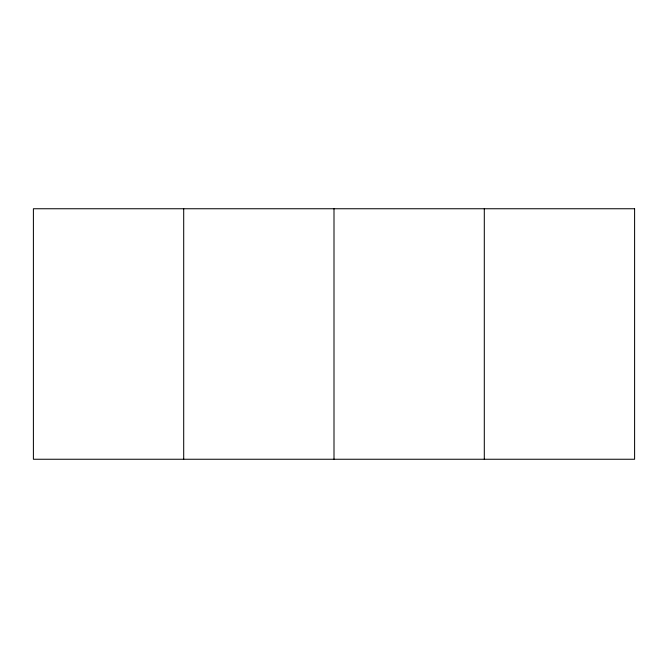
<?xml version="1.0" encoding="UTF-8"?>
<svg xmlns="http://www.w3.org/2000/svg" width="668" height="668" viewBox="0 0 668 668"><rect width="100%" height="100%" fill="white"/><g stroke="black" fill="none" stroke-linecap="round" stroke-linejoin="round"><path stroke-width="1" d="M484.3 208.75L484.3 459.25M334 208.75L334 459.25M183.7 208.75L183.7 459.25M634.6 208.75L33.4 208.75L33.4 459.25L634.6 459.25L634.6 208.75"/></g></svg>
